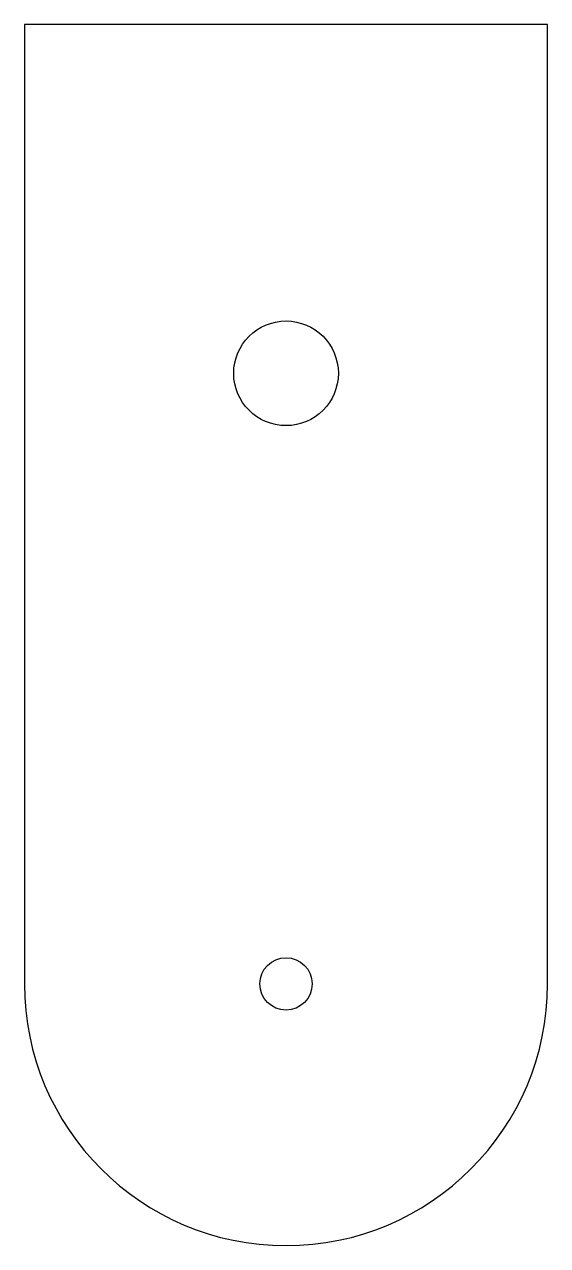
# Model space of a CAD drawing. Header units: millimetres. Extents: x -7.3 to 7.7, y 43 to 78.
import ezdxf

# ---------------------------------------------------------------- set-up
doc = ezdxf.new("R2010")
doc.units = ezdxf.units.MM
doc.layers.get('0').update_dxf_attribs({"linetype": 'CONTINUOUS'})

msp = doc.modelspace()

# ---------------------------------------------------------------- linework, layer by layer
msp.add_lwpolyline([(-7.275, 50.5, 1), (7.725, 50.5), (7.725, 78), (-7.275, 78)], format="xyb", close=True)
for centre, radius in [((0.225, 68), 1.5), ((0.225, 50.5), 0.75)]:
    msp.add_circle(centre, radius)

doc.saveas('drawing.dxf')
